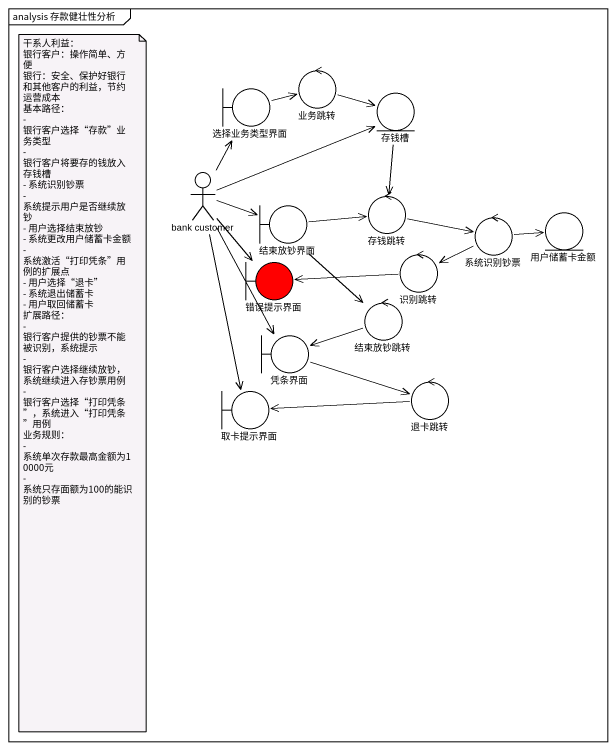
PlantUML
@startuml
mainframe analysis 存款健壮性分析
control 业务跳转
boundary 选择业务类型界面
entity 存钱槽
actor "bank customer" as bank_customer
control 存钱跳转
boundary 结束放钞界面
control 系统识别钞票
entity 用户储蓄卡金额
boundary 错误提示界面 #FF0000
control 识别跳转
control 结束放钞跳转
boundary 凭条界面
boundary 取卡提示界面
control 退卡跳转
业务跳转 -right-> 存钱槽
选择业务类型界面 -right-> 业务跳转
存钱槽 --> 存钱跳转
bank_customer -up-> 选择业务类型界面
bank_customer -up-> 存钱槽
bank_customer -right-> 结束放钞界面
bank_customer --> 错误提示界面
bank_customer --> 凭条界面
bank_customer --> 取卡提示界面
存钱跳转 -right-> 系统识别钞票
结束放钞界面 -right-> 存钱跳转
结束放钞界面 --> 结束放钞跳转
系统识别钞票 -right-> 用户储蓄卡金额
系统识别钞票 -left-> 识别跳转
识别跳转 -left-> 错误提示界面
结束放钞跳转 -left-> 凭条界面
凭条界面 -right-> 退卡跳转
退卡跳转 -left-> 取卡提示界面
note as N1
  干系人利益：
  银行客户：操作简单、方便
  银行：安全、保护好银行和其他客户的利益，节约运营成本
  基本路径：
  - 银行客户选择“存款”业务类型
  - 银行客户将要存的钱放入存钱槽
  - 系统识别钞票
  - 系统提示用户是否继续放钞
  - 用户选择结束放钞
  - 系统更改用户储蓄卡金额
  - 系统激活“打印凭条”用例的扩展点
  - 用户选择“退卡”
  - 系统退出储蓄卡
  - 用户取回储蓄卡
  扩展路径：
  - 银行客户提供的钞票不能被识别，系统提示
  - 银行客户选择继续放钞，系统继续进入存钞票用例
  - 银行客户选择“打印凭条”，系统进入“打印凭条”用例
  业务规则：
  - 系统单次存款最高金额为10000元
  - 系统只存面额为100的能识别的钞票
end note
@enduml
